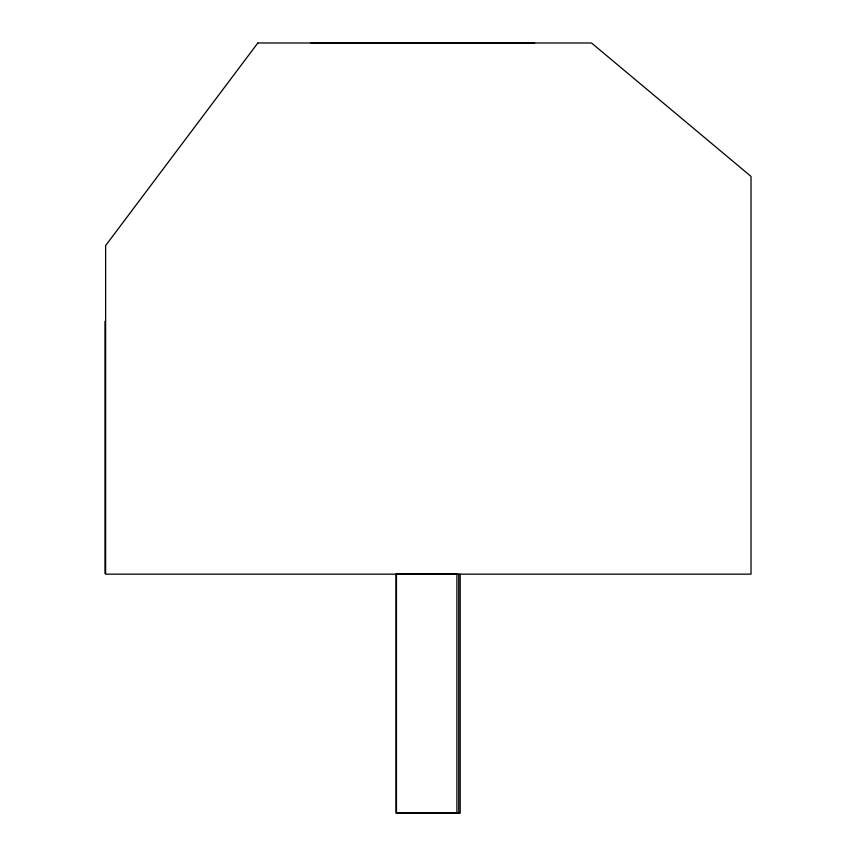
<?xml version="1.0" encoding="UTF-8"?>
<svg xmlns="http://www.w3.org/2000/svg" width="856" height="856" viewBox="0 0 856 856"><rect width="100%" height="100%" fill="white"/><g stroke="black" fill="none" stroke-linecap="round" stroke-linejoin="round"><path stroke-width="1.28" d="M310.942 42.8L534.679 42.8M460.196 574.162L460.196 813.2L396.456 813.2L396.456 574.162M458.752 574.162L458.752 813.2M104.978 321.257L104.978 573.573M257.838 42.982L105.63 245.586L105.63 574.162L751.022 574.162L751.022 176.411L591.507 42.982L257.838 42.982M456.89 573.98L396.039 573.98L396.039 813.018L456.89 813.018L456.89 573.98"/></g></svg>
